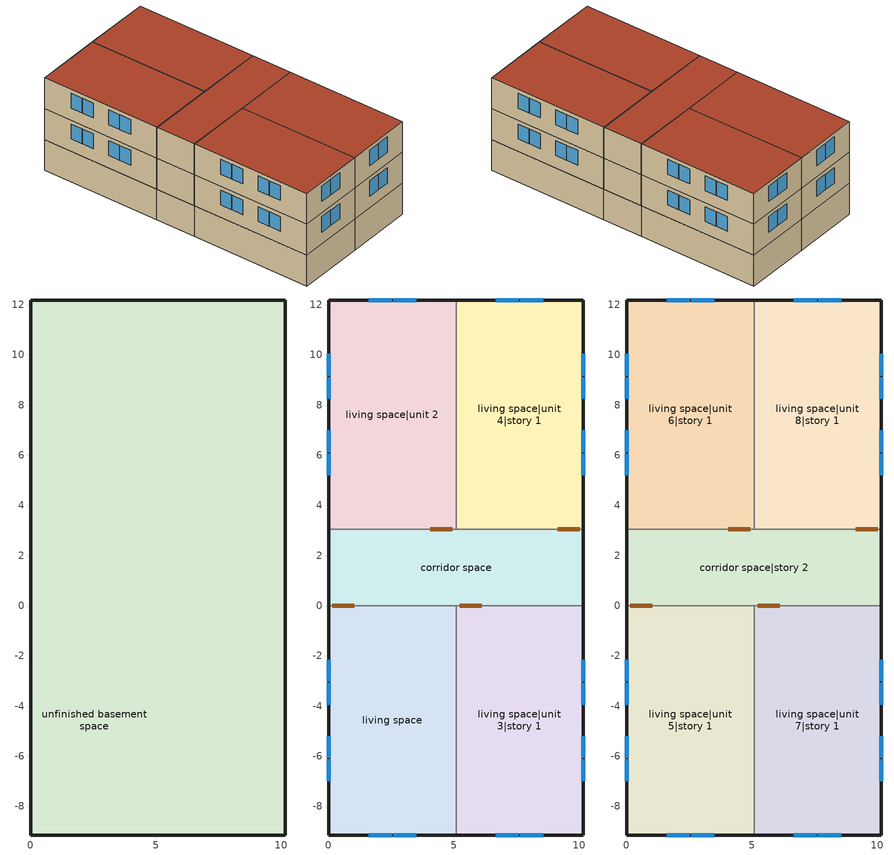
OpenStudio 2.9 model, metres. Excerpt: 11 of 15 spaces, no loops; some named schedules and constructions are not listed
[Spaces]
unfinished basement space
 floor foundation (FloorFndGrndUnfinB 3): 0,0 0,3.05 10.16,3.05 10.16,0 z-2.44
 floor foundation (FloorFndGrndUnfinB 4): 0,-9.14 0,0 5.08,0 5.08,-9.14 z-2.44
 floor foundation (FloorFndGrndUnfinB 2): 0,3.05 0,12.19 5.08,12.19 5.08,3.05 z-2.44
 floor foundation (FloorFndGrndUnfinB): 5.08,-9.14 5.08,0 10.16,0 10.16,-9.14 z-2.44
 floor foundation (FloorFndGrndUnfinB 1): 5.08,3.05 5.08,12.19 10.16,12.19 10.16,3.05 z-2.44
 wall foundation (WallFndGrndUnfinB 3): 0,3.05 0,0 / 10.16,0 10.16,3.05 z-2.44:0
 wall foundation (WallFndGrndUnfinB 4): 0,0 0,-9.14 5.08,-9.14 z-2.44:0
 wall foundation (WallFndGrndUnfinB 2): 5.08,12.19 0,12.19 0,3.05 z-2.44:0
 wall foundation (WallFndGrndUnfinB): 5.08,-9.14 10.16,-9.14 10.16,0 z-2.44:0
 wall foundation (WallFndGrndUnfinB 1): 10.16,3.05 10.16,12.19 5.08,12.19 z-2.44:0
 ceiling adiabatic (RoofUnfinUninsExt): 10.16,0 10.16,3.05 0,3.05 0,0 z0
living space
 floor to unfinished basement space (FloorUnfinBInsFin Reversed): 0,-9.14 0,0 5.08,0 5.08,-9.14 z0
 wall outside (WallExtInsFin): 0,0 0,-9.14 5.08,-9.14 z0:2.44
 wall adiabatic (WallIntFinUninsFin): 5.08,0 0,0 z0:2.44
 wall to living space|unit 3|story 1 (WallIntFinUninsFin Reversed): 5.08,-9.14 5.08,0 z0:2.44
 window (WindowConstruction): 1.6,-9.14 2.51,-9.14 / 2.57,-9.14 3.48,-9.14 z0.91:2.13; 0,-2.15 0,-3.02 / 0,-3.08 0,-3.95 / 0,-5.2 0,-6.07 / 0,-6.13 0,-6.99 z0.98:2.13
living space|unit 2
 floor to unfinished basement space (FloorUnfinBInsFin Reversed): 0,3.05 0,12.19 5.08,12.19 5.08,3.05 z0
 wall outside (WallExtInsFin): 5.08,12.19 0,12.19 0,3.05 z0:2.44
 wall to living space|unit 4|story 1 (WallIntFinUninsFin Reversed): 5.08,3.05 5.08,12.19 z0:2.44
 wall adiabatic (WallIntFinUninsFin): 0,3.05 5.08,3.05 z0:2.44
 window (WindowConstruction): 3.48,12.19 2.57,12.19 / 2.51,12.19 1.6,12.19 z0.91:2.13; 0,10.04 0,9.17 / 0,9.11 0,8.25 / 0,6.99 0,6.13 / 0,6.07 0,5.2 z0.98:2.13
living space|unit 3|story 1
 floor to unfinished basement space (FloorUnfinBInsFin Reversed): 5.08,-9.14 5.08,0 10.16,0 10.16,-9.14 z0
 wall outside (WallExtInsFin): 5.08,-9.14 10.16,-9.14 10.16,0 z0:2.44
 wall adiabatic (WallIntFinUninsFin): 10.16,0 5.08,0 z0:2.44
 window (WindowConstruction): 6.68,-9.14 7.59,-9.14 / 7.65,-9.14 8.56,-9.14 z0.91:2.13; 10.16,-6.99 10.16,-6.13 / 10.16,-6.07 10.16,-5.2 / 10.16,-3.95 10.16,-3.08 / 10.16,-3.02 10.16,-2.15 z0.98:2.13
living space|unit 4|story 1
 floor to unfinished basement space (FloorUnfinBInsFin Reversed): 5.08,3.05 5.08,12.19 10.16,12.19 10.16,3.05 z0
 wall outside (WallExtInsFin): 10.16,3.05 10.16,12.19 5.08,12.19 z0:2.44
 wall adiabatic (WallIntFinUninsFin): 5.08,3.05 10.16,3.05 z0:2.44
 window (WindowConstruction): 8.56,12.19 7.65,12.19 / 7.59,12.19 6.68,12.19 z0.91:2.13; 10.16,5.2 10.16,6.07 / 10.16,6.13 10.16,6.99 / 10.16,8.25 10.16,9.11 / 10.16,9.17 10.16,10.04 z0.98:2.13
corridor space
 floor adiabatic (FloorUnfinUninsUnfin): 0,0 0,3.05 10.16,3.05 10.16,0 z0
 wall outside (WallExtUninsUnfin): 0,3.05 0,0 / 10.16,0 10.16,3.05 z0:2.44
 wall adiabatic (WallIntUnfinUninsUnfin): 0,0 5.08,0 10.16,0 / 10.16,3.05 5.08,3.05 0,3.05 z0:2.44
 door inside (UninsDoor): 0.15,0 1.02,0 / 4.93,3.05 4.06,3.05 / 5.23,0 6.1,0 / 10.01,3.05 9.14,3.05 z0:2.13
 ceiling adiabatic (RoofUnfinUninsExt): 10.16,0 10.16,3.05 0,3.05 0,0 z2.44
living space|unit 5|story 1
 floor to living space (FloorFinUninsFin): 0,-9.14 0,0 5.08,0 5.08,-9.14 z2.44
 wall outside (WallExtInsFin): 0,0 0,-9.14 5.08,-9.14 z2.44:4.88
 wall to living space|unit 7|story 1 (WallIntFinUninsFin): 5.08,-9.14 5.08,0 z2.44:4.88
 wall adiabatic (WallIntFinUninsFin): 5.08,0 0,0 z2.44:4.88
 window (WindowConstruction): 1.6,-9.14 2.51,-9.14 / 2.57,-9.14 3.48,-9.14 z3.35:4.57; 0,-2.15 0,-3.02 / 0,-3.08 0,-3.95 / 0,-5.2 0,-6.07 / 0,-6.13 0,-6.99 z3.42:4.57
 roof outside (RoofFinInsExt): 5.08,-9.14 5.08,0 0,0 0,-9.14 z4.88
living space|unit 6|story 1
 floor to living space|unit 2 (FloorFinUninsFin): 0,3.05 0,12.19 5.08,12.19 5.08,3.05 z2.44
 wall outside (WallExtInsFin): 5.08,12.19 0,12.19 0,3.05 z2.44:4.88
 wall adiabatic (WallIntFinUninsFin): 0,3.05 5.08,3.05 z2.44:4.88
 wall to living space|unit 8|story 1 (WallIntFinUninsFin): 5.08,3.05 5.08,12.19 z2.44:4.88
 window (WindowConstruction): 3.48,12.19 2.57,12.19 / 2.51,12.19 1.6,12.19 z3.35:4.57; 0,10.04 0,9.17 / 0,9.11 0,8.25 / 0,6.99 0,6.13 / 0,6.07 0,5.2 z3.42:4.57
 roof outside (RoofFinInsExt): 5.08,3.05 5.08,12.19 0,12.19 0,3.05 z4.88
living space|unit 7|story 1
 floor to living space|unit 3|story 1 (FloorFinUninsFin): 5.08,-9.14 5.08,0 10.16,0 10.16,-9.14 z2.44
 wall outside (WallExtInsFin): 5.08,-9.14 10.16,-9.14 10.16,0 z2.44:4.88
 wall adiabatic (WallIntFinUninsFin): 10.16,0 5.08,0 z2.44:4.88
 window (WindowConstruction): 6.68,-9.14 7.59,-9.14 / 7.65,-9.14 8.56,-9.14 z3.35:4.57; 10.16,-6.99 10.16,-6.13 / 10.16,-6.07 10.16,-5.2 / 10.16,-3.95 10.16,-3.08 / 10.16,-3.02 10.16,-2.15 z3.42:4.57
 roof outside (RoofFinInsExt): 10.16,-9.14 10.16,0 5.08,0 5.08,-9.14 z4.88
living space|unit 8|story 1
 floor to living space|unit 4|story 1 (FloorFinUninsFin): 5.08,3.05 5.08,12.19 10.16,12.19 10.16,3.05 z2.44
 wall outside (WallExtInsFin): 10.16,3.05 10.16,12.19 5.08,12.19 z2.44:4.88
 wall adiabatic (WallIntFinUninsFin): 5.08,3.05 10.16,3.05 z2.44:4.88
 window (WindowConstruction): 8.56,12.19 7.65,12.19 / 7.59,12.19 6.68,12.19 z3.35:4.57; 10.16,5.2 10.16,6.07 / 10.16,6.13 10.16,6.99 / 10.16,8.25 10.16,9.11 / 10.16,9.17 10.16,10.04 z3.42:4.57
 roof outside (RoofFinInsExt): 10.16,3.05 10.16,12.19 5.08,12.19 5.08,3.05 z4.88
corridor space|story 2
 floor adiabatic (FloorUnfinUninsUnfin): 0,0 0,3.05 10.16,3.05 10.16,0 z2.44
 wall outside (WallExtUninsUnfin): 10.16,0 10.16,3.05 / 0,3.05 0,0 z2.44:4.88
 wall adiabatic (WallIntUnfinUninsUnfin): 10.16,3.05 5.08,3.05 0,3.05 / 0,0 5.08,0 10.16,0 z2.44:4.88
 door inside (UninsDoor): 0.15,0 1.02,0 / 4.93,3.05 4.06,3.05 / 5.23,0 6.1,0 / 10.01,3.05 9.14,3.05 z2.44:4.57
 roof outside (RoofUnfinUninsExt): 10.16,0 10.16,3.05 0,3.05 0,0 z4.88
[Construction]
FloorUnfinBInsFin: FloorIns, RoofSheathing, Wood Floor, Floor Covering
FloorFinUninsFin Reversed: Floor Covering, Wood Floor, RoofSheathing, FloorFinStudAndAirFloor, Drywall 0.5 in.
[EnergyManagementSystem:Program]
res_infil_4_program: Set p_m = 0.14; Set p_s = 0.22; Set s_m = 270; Set s_s = 370; Set z_m = 9.99744; Set z_s = 2.4384; Set f_t = (((s_m/z_m)^p_m)*((z_s/s_s)^p_s)); Set Tdiff = res_af_4_tin_s-res_af_4_tt_s; Set dT = @Abs Tdiff; Set c = 0.0174; Set Cs = 0.0635; Set Cw = 0.1284; Set n = 0.67; Set sft = (f_t*0.7000000000000001); Set temp1 = ((c*Cw)*((sft*res_af_vw_s)^(2*n)))^2; Set Qn = (((c*Cs*(dT^n))^2)+temp1)^0.5; Set Tdiff = res_af_4_tin_s-res_af_4_tt_s; Set dT = @Abs Tdiff; Set QWHV = res_infil_4_wh_sch_s*0.0165; Set Qrange = res_infil_4_range_sch_s*0.0472; Set Qdryer = 0.0; Set Qbath = res_infil_4_bath_sch_s*0.0354; Set QhpwhOut = 0; Set QhpwhIn = 0; Set QductsOut = 0; Set QductsIn = 0; Set QductsOut = QductsOut+res_ds_res_ac_unit_4_asys_lk_ret_fan_equiv; Set QductsIn = QductsIn+res_ds_res_ac_unit_4_asys_lk_sup_fan_equiv; Set Qout = QWHV+Qrange+Qbath+Qdryer+QhpwhOut+QductsOut; Set Qin = QhpwhIn+QductsIn; Set Qu = (@Abs (Qout-Qin)); Set Qb = (@Min Qout Qin); Set faneff_wh = 0.9438948864000002; Set res_infil_4_house_fan_act = (QWHV*300)/faneff_wh*1; Set faneff_sp = 0.4719474432000001; Set res_infil_4_range_fan_act = (Qrange*300)/faneff_sp; Set res_infil_4_bath_fan_act = (Qbath*300)/faneff_sp; Set Q_acctd_for_elsewhere = QhpwhOut+QhpwhIn+QductsOut+QductsIn; Set res_infil_4_flow_act = (((Qu^2)+(Qn^2))^0.5)-Q_acctd_for_elsewhere; Set res_infil_4_flow_act = (@Max res_infil_4_flow_act 0)
res_nv_5_program: Set Tdiff = res_af_5_tin_s-res_af_5_tt_s; Set dT = (@Abs Tdiff); Set pt = (@RhFnTdbWPb res_af_5_tt_s res_nv_wt_s res_nv_pb_s); Set NVA = 2472.261378048007; Set Cs = 8.963020389461627e-05; Set Cw = 6.158219665777789e-05; Set MNV = 0.6292632576; Set MHR = 0.0115; Set MRH = 0.7; Set temp1 = (res_nv_5_nva_s*NVA); Set SGNV = temp1*((((Cs*dT)+(Cw*(res_af_vw_s^2)))^0.5)/1000); If (res_nv_wt_s<MHR) && (pt<MRH) && (res_af_5_tin_s>res_nv_5_sp_s); Set temp2 = (res_af_5_tin_s-res_nv_5_sp_s); Set NVadj1 = temp2/(res_af_5_tin_s-res_af_5_tt_s); Set NVadj2 = (@Min NVadj1 1); Set NVadj3 = (@Max NVadj2 0); Set NVadj = SGNV*NVadj3; Set res_nv_5_flow_act = (@Min NVadj MNV); Else; Set res_nv_5_flow_act = 0; EndIf
res_infil_5_program: Set p_m = 0.14; Set p_s = 0.22; Set s_m = 270; Set s_s = 370; Set z_m = 9.99744; Set z_s = 2.4384; Set f_t = (((s_m/z_m)^p_m)*((z_s/s_s)^p_s)); Set Tdiff = res_af_5_tin_s-res_af_5_tt_s; Set dT = @Abs Tdiff; Set c = 0.0174; Set Cs = 0.0635; Set Cw = 0.1284; Set n = 0.67; Set sft = (f_t*0.7000000000000001); Set temp1 = ((c*Cw)*((sft*res_af_vw_s)^(2*n)))^2; Set Qn = (((c*Cs*(dT^n))^2)+temp1)^0.5; Set Tdiff = res_af_5_tin_s-res_af_5_tt_s; Set dT = @Abs Tdiff; Set QWHV = res_infil_5_wh_sch_s*0.0165; Set Qrange = res_infil_5_range_sch_s*0.0472; Set Qdryer = 0.0; Set Qbath = res_infil_5_bath_sch_s*0.0354; Set QhpwhOut = 0; Set QhpwhIn = 0; Set QductsOut = 0; Set QductsIn = 0; Set Qout = QWHV+Qrange+Qbath+Qdryer+QhpwhOut+QductsOut; Set Qin = QhpwhIn+QductsIn; Set Qu = (@Abs (Qout-Qin)); Set Qb = (@Min Qout Qin); Set faneff_wh = 0.9438948864000002; Set res_infil_5_house_fan_act = (QWHV*300)/faneff_wh*1; Set faneff_sp = 0.4719474432000001; Set res_infil_5_range_fan_act = (Qrange*300)/faneff_sp; Set res_infil_5_bath_fan_act = (Qbath*300)/faneff_sp; Set Q_acctd_for_elsewhere = QhpwhOut+QhpwhIn+QductsOut+QductsIn; Set res_infil_5_flow_act = (((Qu^2)+(Qn^2))^0.5)-Q_acctd_for_elsewhere; Set res_infil_5_flow_act = (@Max res_infil_5_flow_act 0)
res_nv_6_program: Set Tdiff = res_af_6_tin_s-res_af_6_tt_s; Set dT = (@Abs Tdiff); Set pt = (@RhFnTdbWPb res_af_6_tt_s res_nv_wt_s res_nv_pb_s); Set NVA = 2472.261378048024; Set Cs = 8.963020389461627e-05; Set Cw = 6.158219665777789e-05; Set MNV = 0.6292632576; Set MHR = 0.0115; Set MRH = 0.7; Set temp1 = (res_nv_6_nva_s*NVA); Set SGNV = temp1*((((Cs*dT)+(Cw*(res_af_vw_s^2)))^0.5)/1000); If (res_nv_wt_s<MHR) && (pt<MRH) && (res_af_6_tin_s>res_nv_6_sp_s); Set temp2 = (res_af_6_tin_s-res_nv_6_sp_s); Set NVadj1 = temp2/(res_af_6_tin_s-res_af_6_tt_s); Set NVadj2 = (@Min NVadj1 1); Set NVadj3 = (@Max NVadj2 0); Set NVadj = SGNV*NVadj3; Set res_nv_6_flow_act = (@Min NVadj MNV); Else; Set res_nv_6_flow_act = 0; EndIf
res_infil_6_program: Set p_m = 0.14; Set p_s = 0.22; Set s_m = 270; Set s_s = 370; Set z_m = 9.99744; Set z_s = 2.4384; Set f_t = (((s_m/z_m)^p_m)*((z_s/s_s)^p_s)); Set Tdiff = res_af_6_tin_s-res_af_6_tt_s; Set dT = @Abs Tdiff; Set c = 0.0174; Set Cs = 0.0635; Set Cw = 0.1284; Set n = 0.67; Set sft = (f_t*0.7000000000000001); Set temp1 = ((c*Cw)*((sft*res_af_vw_s)^(2*n)))^2; Set Qn = (((c*Cs*(dT^n))^2)+temp1)^0.5; Set Tdiff = res_af_6_tin_s-res_af_6_tt_s; Set dT = @Abs Tdiff; Set QWHV = res_infil_6_wh_sch_s*0.0165; Set Qrange = res_infil_6_range_sch_s*0.0472; Set Qdryer = 0.0; Set Qbath = res_infil_6_bath_sch_s*0.0354; Set QhpwhOut = 0; Set QhpwhIn = 0; Set QductsOut = 0; Set QductsIn = 0; Set Qout = QWHV+Qrange+Qbath+Qdryer+QhpwhOut+QductsOut; Set Qin = QhpwhIn+QductsIn; Set Qu = (@Abs (Qout-Qin)); Set Qb = (@Min Qout Qin); Set faneff_wh = 0.9438948864000002; Set res_infil_6_house_fan_act = (QWHV*300)/faneff_wh*1; Set faneff_sp = 0.4719474432000001; Set res_infil_6_range_fan_act = (Qrange*300)/faneff_sp; Set res_infil_6_bath_fan_act = (Qbath*300)/faneff_sp; Set Q_acctd_for_elsewhere = QhpwhOut+QhpwhIn+QductsOut+QductsIn; Set res_infil_6_flow_act = (((Qu^2)+(Qn^2))^0.5)-Q_acctd_for_elsewhere; Set res_infil_6_flow_act = (@Max res_infil_6_flow_act 0)
res_nv_7_program: Set Tdiff = res_af_7_tin_s-res_af_7_tt_s; Set dT = (@Abs Tdiff); Set pt = (@RhFnTdbWPb res_af_7_tt_s res_nv_wt_s res_nv_pb_s); Set NVA = 2472.2613780480024; Set Cs = 8.963020389461627e-05; Set Cw = 6.158219665777789e-05; Set MNV = 0.6292632576; Set MHR = 0.0115; Set MRH = 0.7; Set temp1 = (res_nv_7_nva_s*NVA); Set SGNV = temp1*((((Cs*dT)+(Cw*(res_af_vw_s^2)))^0.5)/1000); If (res_nv_wt_s<MHR) && (pt<MRH) && (res_af_7_tin_s>res_nv_7_sp_s); Set temp2 = (res_af_7_tin_s-res_nv_7_sp_s); Set NVadj1 = temp2/(res_af_7_tin_s-res_af_7_tt_s); Set NVadj2 = (@Min NVadj1 1); Set NVadj3 = (@Max NVadj2 0); Set NVadj = SGNV*NVadj3; Set res_nv_7_flow_act = (@Min NVadj MNV); Else; Set res_nv_7_flow_act = 0; EndIf
res_infil_7_program: Set p_m = 0.14; Set p_s = 0.22; Set s_m = 270; Set s_s = 370; Set z_m = 9.99744; Set z_s = 2.4384; Set f_t = (((s_m/z_m)^p_m)*((z_s/s_s)^p_s)); Set Tdiff = res_af_7_tin_s-res_af_7_tt_s; Set dT = @Abs Tdiff; Set c = 0.0174; Set Cs = 0.0635; Set Cw = 0.1284; Set n = 0.67; Set sft = (f_t*0.7000000000000001); Set temp1 = ((c*Cw)*((sft*res_af_vw_s)^(2*n)))^2; Set Qn = (((c*Cs*(dT^n))^2)+temp1)^0.5; Set Tdiff = res_af_7_tin_s-res_af_7_tt_s; Set dT = @Abs Tdiff; Set QWHV = res_infil_7_wh_sch_s*0.0165; Set Qrange = res_infil_7_range_sch_s*0.0472; Set Qdryer = 0.0; Set Qbath = res_infil_7_bath_sch_s*0.0354; Set QhpwhOut = 0; Set QhpwhIn = 0; Set QductsOut = 0; Set QductsIn = 0; Set Qout = QWHV+Qrange+Qbath+Qdryer+QhpwhOut+QductsOut; Set Qin = QhpwhIn+QductsIn; Set Qu = (@Abs (Qout-Qin)); Set Qb = (@Min Qout Qin); Set faneff_wh = 0.9438948864000002; Set res_infil_7_house_fan_act = (QWHV*300)/faneff_wh*1; Set faneff_sp = 0.4719474432000001; Set res_infil_7_range_fan_act = (Qrange*300)/faneff_sp; Set res_infil_7_bath_fan_act = (Qbath*300)/faneff_sp; Set Q_acctd_for_elsewhere = QhpwhOut+QhpwhIn+QductsOut+QductsIn; Set res_infil_7_flow_act = (((Qu^2)+(Qn^2))^0.5)-Q_acctd_for_elsewhere; Set res_infil_7_flow_act = (@Max res_infil_7_flow_act 0)
res_nv_8_program: Set Tdiff = res_af_8_tin_s-res_af_8_tt_s; Set dT = (@Abs Tdiff); Set pt = (@RhFnTdbWPb res_af_8_tt_s res_nv_wt_s res_nv_pb_s); Set NVA = 2472.26137804802; Set Cs = 8.963020389461627e-05; Set Cw = 6.158219665777789e-05; Set MNV = 0.6292632576; Set MHR = 0.0115; Set MRH = 0.7; Set temp1 = (res_nv_8_nva_s*NVA); Set SGNV = temp1*((((Cs*dT)+(Cw*(res_af_vw_s^2)))^0.5)/1000); If (res_nv_wt_s<MHR) && (pt<MRH) && (res_af_8_tin_s>res_nv_8_sp_s); Set temp2 = (res_af_8_tin_s-res_nv_8_sp_s); Set NVadj1 = temp2/(res_af_8_tin_s-res_af_8_tt_s); Set NVadj2 = (@Min NVadj1 1); Set NVadj3 = (@Max NVadj2 0); Set NVadj = SGNV*NVadj3; Set res_nv_8_flow_act = (@Min NVadj MNV); Else; Set res_nv_8_flow_act = 0; EndIf
res_infil_8_program: Set p_m = 0.14; Set p_s = 0.22; Set s_m = 270; Set s_s = 370; Set z_m = 9.99744; Set z_s = 2.4384; Set f_t = (((s_m/z_m)^p_m)*((z_s/s_s)^p_s)); Set Tdiff = res_af_8_tin_s-res_af_8_tt_s; Set dT = @Abs Tdiff; Set c = 0.0174; Set Cs = 0.0635; Set Cw = 0.1284; Set n = 0.67; Set sft = (f_t*0.7000000000000001); Set temp1 = ((c*Cw)*((sft*res_af_vw_s)^(2*n)))^2; Set Qn = (((c*Cs*(dT^n))^2)+temp1)^0.5; Set Tdiff = res_af_8_tin_s-res_af_8_tt_s; Set dT = @Abs Tdiff; Set QWHV = res_infil_8_wh_sch_s*0.0165; Set Qrange = res_infil_8_range_sch_s*0.0472; Set Qdryer = 0.0; Set Qbath = res_infil_8_bath_sch_s*0.0354; Set QhpwhOut = 0; Set QhpwhIn = 0; Set QductsOut = 0; Set QductsIn = 0; Set Qout = QWHV+Qrange+Qbath+Qdryer+QhpwhOut+QductsOut; Set Qin = QhpwhIn+QductsIn; Set Qu = (@Abs (Qout-Qin)); Set Qb = (@Min Qout Qin); Set faneff_wh = 0.9438948864000002; Set res_infil_8_house_fan_act = (QWHV*300)/faneff_wh*1; Set faneff_sp = 0.4719474432000001; Set res_infil_8_range_fan_act = (Qrange*300)/faneff_sp; Set res_infil_8_bath_fan_act = (Qbath*300)/faneff_sp; Set Q_acctd_for_elsewhere = QhpwhOut+QhpwhIn+QductsOut+QductsIn; Set res_infil_8_flow_act = (((Qu^2)+(Qn^2))^0.5)-Q_acctd_for_elsewhere; Set res_infil_8_flow_act = (@Max res_infil_8_flow_act 0)
[EnergyManagementSystem:OutputVariable] Type of Data in Variable=Summed; Update Frequency=SystemTimestep; Units=J
Name | EMS Variable | EMS Program or Subroutine
res boiler oil htg pump:Pumps:Electricity | unit_1_pumps_h | res_boiler_oil_pumps_program
res boiler oil|unit 2 htg pump:Pumps:Electricity | unit_2_pumps_h | res_boiler_oil|unit_2_pumps_program
res boiler oil|unit 3 htg pump:Pumps:Electricity | unit_3_pumps_h | res_boiler_oil|unit_3_pumps_program
res boiler oil|unit 4 htg pump:Pumps:Electricity | unit_4_pumps_h | res_boiler_oil|unit_4_pumps_program
res boiler oil|unit 5 htg pump:Pumps:Electricity | unit_5_pumps_h | res_boiler_oil|unit_5_pumps_program
res boiler oil|unit 6 htg pump:Pumps:Electricity | unit_6_pumps_h | res_boiler_oil|unit_6_pumps_program
res boiler oil|unit 7 htg pump:Pumps:Electricity | unit_7_pumps_h | res_boiler_oil|unit_7_pumps_program
res boiler oil|unit 8 htg pump:Pumps:Electricity | unit_8_pumps_h | res_boiler_oil|unit_8_pumps_program
[EnergyManagementSystem:ProgramCallingManager]
res boiler oil pump program calling manager: EndOfSystemTimestepBeforeHVACReporting; res_boiler_oil_pumps_program
res boiler oil|unit 2 pump program calling manager: EndOfSystemTimestepBeforeHVACReporting; res_boiler_oil|unit_2_pumps_program
res boiler oil|unit 3 pump program calling manager: EndOfSystemTimestepBeforeHVACReporting; res_boiler_oil|unit_3_pumps_program
res boiler oil|unit 4 pump program calling manager: EndOfSystemTimestepBeforeHVACReporting; res_boiler_oil|unit_4_pumps_program
res boiler oil|unit 5 pump program calling manager: EndOfSystemTimestepBeforeHVACReporting; res_boiler_oil|unit_5_pumps_program
res boiler oil|unit 6 pump program calling manager: EndOfSystemTimestepBeforeHVACReporting; res_boiler_oil|unit_6_pumps_program
res boiler oil|unit 7 pump program calling manager: EndOfSystemTimestepBeforeHVACReporting; res_boiler_oil|unit_7_pumps_program
res boiler oil|unit 8 pump program calling manager: EndOfSystemTimestepBeforeHVACReporting; res_boiler_oil|unit_8_pumps_program
res af_1 program calling manager: BeginTimestepBeforePredictor; res_infil_1_program; res_nv_1_program
res ds res ac asys program calling manager: EndOfSystemTimestepAfterHVACReporting; res_ds_res_ac_asys_program
res af_2 program calling manager: BeginTimestepBeforePredictor; res_infil_2_program; res_nv_2_program
res ds res ac_unit 2 asys program calling manager: EndOfSystemTimestepAfterHVACReporting; res_ds_res_ac_unit_2_asys_program
res af_3 program calling manager: BeginTimestepBeforePredictor; res_infil_3_program; res_nv_3_program
res ds res ac_unit 3 asys program calling manager: EndOfSystemTimestepAfterHVACReporting; res_ds_res_ac_unit_3_asys_program
res af_4 program calling manager: BeginTimestepBeforePredictor; res_infil_4_program; res_nv_4_program
res ds res ac_unit 4 asys program calling manager: EndOfSystemTimestepAfterHVACReporting; res_ds_res_ac_unit_4_asys_program
res af_5 program calling manager: BeginTimestepBeforePredictor; res_infil_5_program; res_nv_5_program
res af_6 program calling manager: BeginTimestepBeforePredictor; res_infil_6_program; res_nv_6_program
res af_7 program calling manager: BeginTimestepBeforePredictor; res_infil_7_program; res_nv_7_program
res af_8 program calling manager: BeginTimestepBeforePredictor; res_infil_8_program; res_nv_8_program
[EnergyManagementSystem:Actuator]
Name | Actuated Component | Actuated Component Type | Actuated Component Control Type
res_nv_1_flow_act | res nv_1 flow | Zone Infiltration | Air Exchange Flow Rate
res_ds_res_ac_asys_SupSLkToLvEq_act | res ds res ac asys SupSLkToLvEq | OtherEquipment | Power Level
res_ds_res_ac_asys_SupLatLkToLvEq_act | res ds res ac asys SupLatLkToLvEq | OtherEquipment | Power Level
res_ds_res_ac_asys_SupDCnToLvEq_act | res ds res ac asys SupDCnToLvEq | OtherEquipment | Power Level
res_ds_res_ac_asys_SupDCnToAhEq_act | res ds res ac asys SupDCnToAhEq | OtherEquipment | Power Level
res_ds_res_ac_asys_RetDCnToPlEq_act | res ds res ac asys RetDCnToPlEq | OtherEquipment | Power Level
res_ds_res_ac_asys_RetDCnToAhEquip_act | res ds res ac asys RetDCnToAhEquip | OtherEquipment | Power Level
res_ds_res_ac_asys_SupSLkToAhEq_act | res ds res ac asys SupSLkToAhEq | OtherEquipment | Power Level
res_ds_res_ac_asys_SupLatLkToAhEq_act | res ds res ac asys SupLatLkToAhEq | OtherEquipment | Power Level
res_ds_res_ac_asys_RetSLkEq_act | res ds res ac asys RetSLkEq | OtherEquipment | Power Level
res_ds_res_ac_asys_RetLatLkEq_act | res ds res ac asys RetLatLkEq | OtherEquipment | Power Level
res_ds_res_ac_asys_AhToLivMix_act | res ds res ac asys AhToLivMix | ZoneMixing | Air Exchange Flow Rate
res_ds_res_ac_asys_LivToAhMix_act | res ds res ac asys LivToAhMix | ZoneMixing | Air Exchange Flow Rate
res_infil_1_house_fan_act | res infil_1 house fan | ElectricEquipment | Electric Power Level
res_infil_1_range_fan_act | res infil_1 range fan | ElectricEquipment | Electric Power Level
res_infil_1_bath_fan_act | res infil_1 bath fan | ElectricEquipment | Electric Power Level
res_infil_1_flow_act | res infil_1 flow | Zone Infiltration | Air Exchange Flow Rate
res_nv_2_flow_act | res nv_2 flow | Zone Infiltration | Air Exchange Flow Rate
res_ds_res_ac_unit_2_asys_SupSLkToLvEq_act | res ds res ac_unit 2 asys SupSLkToLvEq | OtherEquipment | Power Level
res_ds_res_ac_unit_2_asys_SupLatLkToLvEq_act | res ds res ac_unit 2 asys SupLatLkToLvEq | OtherEquipment | Power Level
res_ds_res_ac_unit_2_asys_SupDCnToLvEq_act | res ds res ac_unit 2 asys SupDCnToLvEq | OtherEquipment | Power Level
res_ds_res_ac_unit_2_asys_SupDCnToAhEq_act | res ds res ac_unit 2 asys SupDCnToAhEq | OtherEquipment | Power Level
res_ds_res_ac_unit_2_asys_RetDCnToPlEq_act | res ds res ac_unit 2 asys RetDCnToPlEq | OtherEquipment | Power Level
res_ds_res_ac_unit_2_asys_RetDCnToAhEquip_act | res ds res ac_unit 2 asys RetDCnToAhEquip | OtherEquipment | Power Level
res_ds_res_ac_unit_2_asys_SupSLkToAhEq_act | res ds res ac_unit 2 asys SupSLkToAhEq | OtherEquipment | Power Level
res_ds_res_ac_unit_2_asys_SupLatLkToAhEq_act | res ds res ac_unit 2 asys SupLatLkToAhEq | OtherEquipment | Power Level
res_ds_res_ac_unit_2_asys_RetSLkEq_act | res ds res ac_unit 2 asys RetSLkEq | OtherEquipment | Power Level
res_ds_res_ac_unit_2_asys_RetLatLkEq_act | res ds res ac_unit 2 asys RetLatLkEq | OtherEquipment | Power Level
res_ds_res_ac_unit_2_asys_AhToLivMix_act | res ds res ac_unit 2 asys AhToLivMix | ZoneMixing | Air Exchange Flow Rate
res_ds_res_ac_unit_2_asys_LivToAhMix_act | res ds res ac_unit 2 asys LivToAhMix | ZoneMixing | Air Exchange Flow Rate
res_infil_2_house_fan_act | res infil_2 house fan | ElectricEquipment | Electric Power Level
res_infil_2_range_fan_act | res infil_2 range fan | ElectricEquipment | Electric Power Level
res_infil_2_bath_fan_act | res infil_2 bath fan | ElectricEquipment | Electric Power Level
res_infil_2_flow_act | res infil_2 flow | Zone Infiltration | Air Exchange Flow Rate
res_nv_3_flow_act | res nv_3 flow | Zone Infiltration | Air Exchange Flow Rate
res_ds_res_ac_unit_3_asys_SupSLkToLvEq_act | res ds res ac_unit 3 asys SupSLkToLvEq | OtherEquipment | Power Level
res_ds_res_ac_unit_3_asys_SupLatLkToLvEq_act | res ds res ac_unit 3 asys SupLatLkToLvEq | OtherEquipment | Power Level
res_ds_res_ac_unit_3_asys_SupDCnToLvEq_act | res ds res ac_unit 3 asys SupDCnToLvEq | OtherEquipment | Power Level
res_ds_res_ac_unit_3_asys_SupDCnToAhEq_act | res ds res ac_unit 3 asys SupDCnToAhEq | OtherEquipment | Power Level
res_ds_res_ac_unit_3_asys_RetDCnToPlEq_act | res ds res ac_unit 3 asys RetDCnToPlEq | OtherEquipment | Power Level
res_ds_res_ac_unit_3_asys_RetDCnToAhEquip_act | res ds res ac_unit 3 asys RetDCnToAhEquip | OtherEquipment | Power Level
res_ds_res_ac_unit_3_asys_SupSLkToAhEq_act | res ds res ac_unit 3 asys SupSLkToAhEq | OtherEquipment | Power Level
res_ds_res_ac_unit_3_asys_SupLatLkToAhEq_act | res ds res ac_unit 3 asys SupLatLkToAhEq | OtherEquipment | Power Level
res_ds_res_ac_unit_3_asys_RetSLkEq_act | res ds res ac_unit 3 asys RetSLkEq | OtherEquipment | Power Level
res_ds_res_ac_unit_3_asys_RetLatLkEq_act | res ds res ac_unit 3 asys RetLatLkEq | OtherEquipment | Power Level
res_ds_res_ac_unit_3_asys_AhToLivMix_act | res ds res ac_unit 3 asys AhToLivMix | ZoneMixing | Air Exchange Flow Rate
res_ds_res_ac_unit_3_asys_LivToAhMix_act | res ds res ac_unit 3 asys LivToAhMix | ZoneMixing | Air Exchange Flow Rate
res_infil_3_house_fan_act | res infil_3 house fan | ElectricEquipment | Electric Power Level
res_infil_3_range_fan_act | res infil_3 range fan | ElectricEquipment | Electric Power Level
res_infil_3_bath_fan_act | res infil_3 bath fan | ElectricEquipment | Electric Power Level
res_infil_3_flow_act | res infil_3 flow | Zone Infiltration | Air Exchange Flow Rate
res_nv_4_flow_act | res nv_4 flow | Zone Infiltration | Air Exchange Flow Rate
res_ds_res_ac_unit_4_asys_SupSLkToLvEq_act | res ds res ac_unit 4 asys SupSLkToLvEq | OtherEquipment | Power Level
res_ds_res_ac_unit_4_asys_SupLatLkToLvEq_act | res ds res ac_unit 4 asys SupLatLkToLvEq | OtherEquipment | Power Level
res_ds_res_ac_unit_4_asys_SupDCnToLvEq_act | res ds res ac_unit 4 asys SupDCnToLvEq | OtherEquipment | Power Level
res_ds_res_ac_unit_4_asys_SupDCnToAhEq_act | res ds res ac_unit 4 asys SupDCnToAhEq | OtherEquipment | Power Level
res_ds_res_ac_unit_4_asys_RetDCnToPlEq_act | res ds res ac_unit 4 asys RetDCnToPlEq | OtherEquipment | Power Level
res_ds_res_ac_unit_4_asys_RetDCnToAhEquip_act | res ds res ac_unit 4 asys RetDCnToAhEquip | OtherEquipment | Power Level
res_ds_res_ac_unit_4_asys_SupSLkToAhEq_act | res ds res ac_unit 4 asys SupSLkToAhEq | OtherEquipment | Power Level
res_ds_res_ac_unit_4_asys_SupLatLkToAhEq_act | res ds res ac_unit 4 asys SupLatLkToAhEq | OtherEquipment | Power Level
res_ds_res_ac_unit_4_asys_RetSLkEq_act | res ds res ac_unit 4 asys RetSLkEq | OtherEquipment | Power Level
res_ds_res_ac_unit_4_asys_RetLatLkEq_act | res ds res ac_unit 4 asys RetLatLkEq | OtherEquipment | Power Level
res_ds_res_ac_unit_4_asys_AhToLivMix_act | res ds res ac_unit 4 asys AhToLivMix | ZoneMixing | Air Exchange Flow Rate
res_ds_res_ac_unit_4_asys_LivToAhMix_act | res ds res ac_unit 4 asys LivToAhMix | ZoneMixing | Air Exchange Flow Rate
res_infil_4_house_fan_act | res infil_4 house fan | ElectricEquipment | Electric Power Level
res_infil_4_range_fan_act | res infil_4 range fan | ElectricEquipment | Electric Power Level
res_infil_4_bath_fan_act | res infil_4 bath fan | ElectricEquipment | Electric Power Level
res_infil_4_flow_act | res infil_4 flow | Zone Infiltration | Air Exchange Flow Rate
res_nv_5_flow_act | res nv_5 flow | Zone Infiltration | Air Exchange Flow Rate
res_infil_5_house_fan_act | res infil_5 house fan | ElectricEquipment | Electric Power Level
res_infil_5_range_fan_act | res infil_5 range fan | ElectricEquipment | Electric Power Level
res_infil_5_bath_fan_act | res infil_5 bath fan | ElectricEquipment | Electric Power Level
res_infil_5_flow_act | res infil_5 flow | Zone Infiltration | Air Exchange Flow Rate
res_nv_6_flow_act | res nv_6 flow | Zone Infiltration | Air Exchange Flow Rate
res_infil_6_house_fan_act | res infil_6 house fan | ElectricEquipment | Electric Power Level
res_infil_6_range_fan_act | res infil_6 range fan | ElectricEquipment | Electric Power Level
res_infil_6_bath_fan_act | res infil_6 bath fan | ElectricEquipment | Electric Power Level
res_infil_6_flow_act | res infil_6 flow | Zone Infiltration | Air Exchange Flow Rate
res_nv_7_flow_act | res nv_7 flow | Zone Infiltration | Air Exchange Flow Rate
res_infil_7_house_fan_act | res infil_7 house fan | ElectricEquipment | Electric Power Level
res_infil_7_range_fan_act | res infil_7 range fan | ElectricEquipment | Electric Power Level
res_infil_7_bath_fan_act | res infil_7 bath fan | ElectricEquipment | Electric Power Level
res_infil_7_flow_act | res infil_7 flow | Zone Infiltration | Air Exchange Flow Rate
res_nv_8_flow_act | res nv_8 flow | Zone Infiltration | Air Exchange Flow Rate
res_infil_8_house_fan_act | res infil_8 house fan | ElectricEquipment | Electric Power Level
res_infil_8_range_fan_act | res infil_8 range fan | ElectricEquipment | Electric Power Level
res_infil_8_bath_fan_act | res infil_8 bath fan | ElectricEquipment | Electric Power Level
res_infil_8_flow_act | res infil_8 flow | Zone Infiltration | Air Exchange Flow Rate
[AirLoopHVAC:ReturnPlenum]
Name | ThermalZone
res ac asys return plenum | res ds res ac asys ret air zone
res ac|unit 2 asys return plenum | res ds res ac_unit 2 asys ret air zone
res ac|unit 3 asys return plenum | res ds res ac_unit 3 asys ret air zone
res ac|unit 4 asys return plenum | res ds res ac_unit 4 asys ret air zone
[EnergyManagementSystem:Subroutine]
res_ds_res_ac_asys_lk_subrout: Set f_sup = 0.1499250749250749; Set f_ret = 0.0750749250749251; Set f_OA = 0.0; Set oafrate = f_OA * res_ds_res_ac_asys_AhVfr; Set suplkfrate = f_sup * res_ds_res_ac_asys_AhVfr; Set retlkfrate = f_ret * res_ds_res_ac_asys_AhVfr; Set res_ds_res_ac_asys_AhToLiv = (@Abs (suplkfrate-retlkfrate-oafrate)); Set res_ds_res_ac_asys_LivToAh = 0; Set res_ds_res_ac_asys_lk_sup_fan_equiv = 0; Set res_ds_res_ac_asys_lk_ret_fan_equiv = oafrate; If res_ds_res_ac_asys_AhMfr>0; Set h_SA=(@HFnTdbW res_ds_res_ac_asys_AhTt res_ds_res_ac_asys_AhWt); Set h_AHZ=(@HFnTdbW res_ds_res_ac_asys_AhT res_ds_res_ac_asys_AhW); Set h_RA=(@HFnTdbW res_ds_res_ac_asys_RaT res_ds_res_ac_asys_RaW); Set h_fg=(@HfgAirFnWTdb res_ds_res_ac_asys_AhWt res_ds_res_ac_asys_AhTt); Set SALkQtot=f_sup*res_ds_res_ac_asys_AhMfr*(h_RA-h_SA); Set temp1=h_fg*(res_ds_res_ac_asys_RaW-res_ds_res_ac_asys_AhWt); Set res_ds_res_ac_asys_SupLatLkToLv = f_sup*res_ds_res_ac_asys_AhMfr*temp1; Set res_ds_res_ac_asys_SupSLkToLv = SALkQtot-res_ds_res_ac_asys_SupLatLkToLv; Set eTm=(res_ds_res_ac_asys_FanRtf/(res_ds_res_ac_asys_AhMfr*1006.0))*31.417; Set eTm=0-eTm; Set temp4=res_ds_res_ac_asys_AhT; Set tsup=temp4+((res_ds_res_ac_asys_AhTt-res_ds_res_ac_asys_AhT)*(@Exp eTm)); Set temp5=tsup-res_ds_res_ac_asys_AhTt; Set res_ds_res_ac_asys_SupDCnToLv = res_ds_res_ac_asys_AhMfr*1006.0*temp5; Set res_ds_res_ac_asys_SupDCnToAh = 0-res_ds_res_ac_asys_SupDCnToLv; Set eTm=(res_ds_res_ac_asys_FanRtf/(res_ds_res_ac_asys_AhMfr*1006.0))*11.636; Set eTm=0-eTm; Set temp6=res_ds_res_ac_asys_AhT; Set tret=temp6+((res_ds_res_ac_asys_RaT-res_ds_res_ac_asys_AhT)*(@Exp eTm)); Set temp7=tret-res_ds_res_ac_asys_RaT; Set res_ds_res_ac_asys_RetDCnToPl=res_ds_res_ac_asys_AhMfr*1006.0*temp7; Set res_ds_res_ac_asys_RetDCnToAh=0-res_ds_res_ac_asys_RetDCnToPl; Set res_ds_res_ac_asys_RetLatLk=0; Set temp2=(res_ds_res_ac_asys_AhT-res_ds_res_ac_asys_RaT); Set res_ds_res_ac_asys_RetSLk=f_ret*res_ds_res_ac_asys_AhMfr*1006.0*temp2; Set QtLkToAHZn=f_sup*res_ds_res_ac_asys_AhMfr*(h_SA-h_AHZ); Set temp3=(res_ds_res_ac_asys_AhWt-res_ds_res_ac_asys_AhW); Set res_ds_res_ac_asys_SupLatLkToAh=f_sup*res_ds_res_ac_asys_AhMfr*h_fg; Set res_ds_res_ac_asys_SupLatLkToAh=res_ds_res_ac_asys_SupLatLkToAh*temp3; Set res_ds_res_ac_asys_SupSLkToAh=QtLkToAHZn-res_ds_res_ac_asys_SupLatLkToAh; Else; Set res_ds_res_ac_asys_SupLatLkToLv=0; Set res_ds_res_ac_asys_SupSLkToLv=0; Set res_ds_res_ac_asys_SupDCnToLv=0; Set res_ds_res_ac_asys_SupDCnToAh=0; Set res_ds_res_ac_asys_RetDCnToPl=0; Set res_ds_res_ac_asys_RetDCnToAh=0; Set res_ds_res_ac_asys_RetLatLk=0; Set res_ds_res_ac_asys_RetSLk=0; Set res_ds_res_ac_asys_SupLatLkToAh=0; Set res_ds_res_ac_asys_SupSLkToAh=0; EndIf
res_ds_res_ac_unit_2_asys_lk_subrout: Set f_sup = 0.1499250749250749; Set f_ret = 0.0750749250749251; Set f_OA = 0.0; Set oafrate = f_OA * res_ds_res_ac_unit_2_asys_AhVfr; Set suplkfrate = f_sup * res_ds_res_ac_unit_2_asys_AhVfr; Set retlkfrate = f_ret * res_ds_res_ac_unit_2_asys_AhVfr; Set res_ds_res_ac_unit_2_asys_AhToLiv = (@Abs (suplkfrate-retlkfrate-oafrate)); Set res_ds_res_ac_unit_2_asys_LivToAh = 0; Set res_ds_res_ac_unit_2_asys_lk_sup_fan_equiv = 0; Set res_ds_res_ac_unit_2_asys_lk_ret_fan_equiv = oafrate; If res_ds_res_ac_unit_2_asys_AhMfr>0; Set h_SA=(@HFnTdbW res_ds_res_ac_unit_2_asys_AhTt res_ds_res_ac_unit_2_asys_AhWt); Set h_AHZ=(@HFnTdbW res_ds_res_ac_unit_2_asys_AhT res_ds_res_ac_unit_2_asys_AhW); Set h_RA=(@HFnTdbW res_ds_res_ac_unit_2_asys_RaT res_ds_res_ac_unit_2_asys_RaW); Set h_fg=(@HfgAirFnWTdb res_ds_res_ac_unit_2_asys_AhWt res_ds_res_ac_unit_2_asys_AhTt); Set SALkQtot=f_sup*res_ds_res_ac_unit_2_asys_AhMfr*(h_RA-h_SA); Set temp1=h_fg*(res_ds_res_ac_unit_2_asys_RaW-res_ds_res_ac_unit_2_asys_AhWt); Set res_ds_res_ac_unit_2_asys_SupLatLkToLv = f_sup*res_ds_res_ac_unit_2_asys_AhMfr*temp1; Set res_ds_res_ac_unit_2_asys_SupSLkToLv = SALkQtot-res_ds_res_ac_unit_2_asys_SupLatLkToLv; Set eTm=(res_ds_res_ac_unit_2_asys_FanRtf/(res_ds_res_ac_unit_2_asys_AhMfr*1006.0))*31.417; Set eTm=0-eTm; Set temp4=res_ds_res_ac_unit_2_asys_AhT; Set tsup=temp4+((res_ds_res_ac_unit_2_asys_AhTt-res_ds_res_ac_unit_2_asys_AhT)*(@Exp eTm)); Set temp5=tsup-res_ds_res_ac_unit_2_asys_AhTt; Set res_ds_res_ac_unit_2_asys_SupDCnToLv = res_ds_res_ac_unit_2_asys_AhMfr*1006.0*temp5; Set res_ds_res_ac_unit_2_asys_SupDCnToAh = 0-res_ds_res_ac_unit_2_asys_SupDCnToLv; Set eTm=(res_ds_res_ac_unit_2_asys_FanRtf/(res_ds_res_ac_unit_2_asys_AhMfr*1006.0))*11.636; Set eTm=0-eTm; Set temp6=res_ds_res_ac_unit_2_asys_AhT; Set tret=temp6+((res_ds_res_ac_unit_2_asys_RaT-res_ds_res_ac_unit_2_asys_AhT)*(@Exp eTm)); Set temp7=tret-res_ds_res_ac_unit_2_asys_RaT; Set res_ds_res_ac_unit_2_asys_RetDCnToPl=res_ds_res_ac_unit_2_asys_AhMfr*1006.0*temp7; Set res_ds_res_ac_unit_2_asys_RetDCnToAh=0-res_ds_res_ac_unit_2_asys_RetDCnToPl; Set res_ds_res_ac_unit_2_asys_RetLatLk=0; Set temp2=(res_ds_res_ac_unit_2_asys_AhT-res_ds_res_ac_unit_2_asys_RaT); Set res_ds_res_ac_unit_2_asys_RetSLk=f_ret*res_ds_res_ac_unit_2_asys_AhMfr*1006.0*temp2; Set QtLkToAHZn=f_sup*res_ds_res_ac_unit_2_asys_AhMfr*(h_SA-h_AHZ); Set temp3=(res_ds_res_ac_unit_2_asys_AhWt-res_ds_res_ac_unit_2_asys_AhW); Set res_ds_res_ac_unit_2_asys_SupLatLkToAh=f_sup*res_ds_res_ac_unit_2_asys_AhMfr*h_fg; Set res_ds_res_ac_unit_2_asys_SupLatLkToAh=res_ds_res_ac_unit_2_asys_SupLatLkToAh*temp3; Set res_ds_res_ac_unit_2_asys_SupSLkToAh=QtLkToAHZn-res_ds_res_ac_unit_2_asys_SupLatLkToAh; Else; Set res_ds_res_ac_unit_2_asys_SupLatLkToLv=0; Set res_ds_res_ac_unit_2_asys_SupSLkToLv=0; Set res_ds_res_ac_unit_2_asys_SupDCnToLv=0; Set res_ds_res_ac_unit_2_asys_SupDCnToAh=0; Set res_ds_res_ac_unit_2_asys_RetDCnToPl=0; Set res_ds_res_ac_unit_2_asys_RetDCnToAh=0; Set res_ds_res_ac_unit_2_asys_RetLatLk=0; Set res_ds_res_ac_unit_2_asys_RetSLk=0; Set res_ds_res_ac_unit_2_asys_SupLatLkToAh=0; Set res_ds_res_ac_unit_2_asys_SupSLkToAh=0; EndIf
res_ds_res_ac_unit_3_asys_lk_subrout: Set f_sup = 0.1499250749250749; Set f_ret = 0.0750749250749251; Set f_OA = 0.0; Set oafrate = f_OA * res_ds_res_ac_unit_3_asys_AhVfr; Set suplkfrate = f_sup * res_ds_res_ac_unit_3_asys_AhVfr; Set retlkfrate = f_ret * res_ds_res_ac_unit_3_asys_AhVfr; Set res_ds_res_ac_unit_3_asys_AhToLiv = (@Abs (suplkfrate-retlkfrate-oafrate)); Set res_ds_res_ac_unit_3_asys_LivToAh = 0; Set res_ds_res_ac_unit_3_asys_lk_sup_fan_equiv = 0; Set res_ds_res_ac_unit_3_asys_lk_ret_fan_equiv = oafrate; If res_ds_res_ac_unit_3_asys_AhMfr>0; Set h_SA=(@HFnTdbW res_ds_res_ac_unit_3_asys_AhTt res_ds_res_ac_unit_3_asys_AhWt); Set h_AHZ=(@HFnTdbW res_ds_res_ac_unit_3_asys_AhT res_ds_res_ac_unit_3_asys_AhW); Set h_RA=(@HFnTdbW res_ds_res_ac_unit_3_asys_RaT res_ds_res_ac_unit_3_asys_RaW); Set h_fg=(@HfgAirFnWTdb res_ds_res_ac_unit_3_asys_AhWt res_ds_res_ac_unit_3_asys_AhTt); Set SALkQtot=f_sup*res_ds_res_ac_unit_3_asys_AhMfr*(h_RA-h_SA); Set temp1=h_fg*(res_ds_res_ac_unit_3_asys_RaW-res_ds_res_ac_unit_3_asys_AhWt); Set res_ds_res_ac_unit_3_asys_SupLatLkToLv = f_sup*res_ds_res_ac_unit_3_asys_AhMfr*temp1; Set res_ds_res_ac_unit_3_asys_SupSLkToLv = SALkQtot-res_ds_res_ac_unit_3_asys_SupLatLkToLv; Set eTm=(res_ds_res_ac_unit_3_asys_FanRtf/(res_ds_res_ac_unit_3_asys_AhMfr*1006.0))*31.417; Set eTm=0-eTm; Set temp4=res_ds_res_ac_unit_3_asys_AhT; Set tsup=temp4+((res_ds_res_ac_unit_3_asys_AhTt-res_ds_res_ac_unit_3_asys_AhT)*(@Exp eTm)); Set temp5=tsup-res_ds_res_ac_unit_3_asys_AhTt; Set res_ds_res_ac_unit_3_asys_SupDCnToLv = res_ds_res_ac_unit_3_asys_AhMfr*1006.0*temp5; Set res_ds_res_ac_unit_3_asys_SupDCnToAh = 0-res_ds_res_ac_unit_3_asys_SupDCnToLv; Set eTm=(res_ds_res_ac_unit_3_asys_FanRtf/(res_ds_res_ac_unit_3_asys_AhMfr*1006.0))*11.636; Set eTm=0-eTm; Set temp6=res_ds_res_ac_unit_3_asys_AhT; Set tret=temp6+((res_ds_res_ac_unit_3_asys_RaT-res_ds_res_ac_unit_3_asys_AhT)*(@Exp eTm)); Set temp7=tret-res_ds_res_ac_unit_3_asys_RaT; Set res_ds_res_ac_unit_3_asys_RetDCnToPl=res_ds_res_ac_unit_3_asys_AhMfr*1006.0*temp7; Set res_ds_res_ac_unit_3_asys_RetDCnToAh=0-res_ds_res_ac_unit_3_asys_RetDCnToPl; Set res_ds_res_ac_unit_3_asys_RetLatLk=0; Set temp2=(res_ds_res_ac_unit_3_asys_AhT-res_ds_res_ac_unit_3_asys_RaT); Set res_ds_res_ac_unit_3_asys_RetSLk=f_ret*res_ds_res_ac_unit_3_asys_AhMfr*1006.0*temp2; Set QtLkToAHZn=f_sup*res_ds_res_ac_unit_3_asys_AhMfr*(h_SA-h_AHZ); Set temp3=(res_ds_res_ac_unit_3_asys_AhWt-res_ds_res_ac_unit_3_asys_AhW); Set res_ds_res_ac_unit_3_asys_SupLatLkToAh=f_sup*res_ds_res_ac_unit_3_asys_AhMfr*h_fg; Set res_ds_res_ac_unit_3_asys_SupLatLkToAh=res_ds_res_ac_unit_3_asys_SupLatLkToAh*temp3; Set res_ds_res_ac_unit_3_asys_SupSLkToAh=QtLkToAHZn-res_ds_res_ac_unit_3_asys_SupLatLkToAh; Else; Set res_ds_res_ac_unit_3_asys_SupLatLkToLv=0; Set res_ds_res_ac_unit_3_asys_SupSLkToLv=0; Set res_ds_res_ac_unit_3_asys_SupDCnToLv=0; Set res_ds_res_ac_unit_3_asys_SupDCnToAh=0; Set res_ds_res_ac_unit_3_asys_RetDCnToPl=0; Set res_ds_res_ac_unit_3_asys_RetDCnToAh=0; Set res_ds_res_ac_unit_3_asys_RetLatLk=0; Set res_ds_res_ac_unit_3_asys_RetSLk=0; Set res_ds_res_ac_unit_3_asys_SupLatLkToAh=0; Set res_ds_res_ac_unit_3_asys_SupSLkToAh=0; EndIf
res_ds_res_ac_unit_4_asys_lk_subrout: Set f_sup = 0.1499250749250749; Set f_ret = 0.0750749250749251; Set f_OA = 0.0; Set oafrate = f_OA * res_ds_res_ac_unit_4_asys_AhVfr; Set suplkfrate = f_sup * res_ds_res_ac_unit_4_asys_AhVfr; Set retlkfrate = f_ret * res_ds_res_ac_unit_4_asys_AhVfr; Set res_ds_res_ac_unit_4_asys_AhToLiv = (@Abs (suplkfrate-retlkfrate-oafrate)); Set res_ds_res_ac_unit_4_asys_LivToAh = 0; Set res_ds_res_ac_unit_4_asys_lk_sup_fan_equiv = 0; Set res_ds_res_ac_unit_4_asys_lk_ret_fan_equiv = oafrate; If res_ds_res_ac_unit_4_asys_AhMfr>0; Set h_SA=(@HFnTdbW res_ds_res_ac_unit_4_asys_AhTt res_ds_res_ac_unit_4_asys_AhWt); Set h_AHZ=(@HFnTdbW res_ds_res_ac_unit_4_asys_AhT res_ds_res_ac_unit_4_asys_AhW); Set h_RA=(@HFnTdbW res_ds_res_ac_unit_4_asys_RaT res_ds_res_ac_unit_4_asys_RaW); Set h_fg=(@HfgAirFnWTdb res_ds_res_ac_unit_4_asys_AhWt res_ds_res_ac_unit_4_asys_AhTt); Set SALkQtot=f_sup*res_ds_res_ac_unit_4_asys_AhMfr*(h_RA-h_SA); Set temp1=h_fg*(res_ds_res_ac_unit_4_asys_RaW-res_ds_res_ac_unit_4_asys_AhWt); Set res_ds_res_ac_unit_4_asys_SupLatLkToLv = f_sup*res_ds_res_ac_unit_4_asys_AhMfr*temp1; Set res_ds_res_ac_unit_4_asys_SupSLkToLv = SALkQtot-res_ds_res_ac_unit_4_asys_SupLatLkToLv; Set eTm=(res_ds_res_ac_unit_4_asys_FanRtf/(res_ds_res_ac_unit_4_asys_AhMfr*1006.0))*31.417; Set eTm=0-eTm; Set temp4=res_ds_res_ac_unit_4_asys_AhT; Set tsup=temp4+((res_ds_res_ac_unit_4_asys_AhTt-res_ds_res_ac_unit_4_asys_AhT)*(@Exp eTm)); Set temp5=tsup-res_ds_res_ac_unit_4_asys_AhTt; Set res_ds_res_ac_unit_4_asys_SupDCnToLv = res_ds_res_ac_unit_4_asys_AhMfr*1006.0*temp5; Set res_ds_res_ac_unit_4_asys_SupDCnToAh = 0-res_ds_res_ac_unit_4_asys_SupDCnToLv; Set eTm=(res_ds_res_ac_unit_4_asys_FanRtf/(res_ds_res_ac_unit_4_asys_AhMfr*1006.0))*11.636; Set eTm=0-eTm; Set temp6=res_ds_res_ac_unit_4_asys_AhT; Set tret=temp6+((res_ds_res_ac_unit_4_asys_RaT-res_ds_res_ac_unit_4_asys_AhT)*(@Exp eTm)); Set temp7=tret-res_ds_res_ac_unit_4_asys_RaT; Set res_ds_res_ac_unit_4_asys_RetDCnToPl=res_ds_res_ac_unit_4_asys_AhMfr*1006.0*temp7; Set res_ds_res_ac_unit_4_asys_RetDCnToAh=0-res_ds_res_ac_unit_4_asys_RetDCnToPl; Set res_ds_res_ac_unit_4_asys_RetLatLk=0; Set temp2=(res_ds_res_ac_unit_4_asys_AhT-res_ds_res_ac_unit_4_asys_RaT); Set res_ds_res_ac_unit_4_asys_RetSLk=f_ret*res_ds_res_ac_unit_4_asys_AhMfr*1006.0*temp2; Set QtLkToAHZn=f_sup*res_ds_res_ac_unit_4_asys_AhMfr*(h_SA-h_AHZ); Set temp3=(res_ds_res_ac_unit_4_asys_AhWt-res_ds_res_ac_unit_4_asys_AhW); Set res_ds_res_ac_unit_4_asys_SupLatLkToAh=f_sup*res_ds_res_ac_unit_4_asys_AhMfr*h_fg; Set res_ds_res_ac_unit_4_asys_SupLatLkToAh=res_ds_res_ac_unit_4_asys_SupLatLkToAh*temp3; Set res_ds_res_ac_unit_4_asys_SupSLkToAh=QtLkToAHZn-res_ds_res_ac_unit_4_asys_SupLatLkToAh; Else; Set res_ds_res_ac_unit_4_asys_SupLatLkToLv=0; Set res_ds_res_ac_unit_4_asys_SupSLkToLv=0; Set res_ds_res_ac_unit_4_asys_SupDCnToLv=0; Set res_ds_res_ac_unit_4_asys_SupDCnToAh=0; Set res_ds_res_ac_unit_4_asys_RetDCnToPl=0; Set res_ds_res_ac_unit_4_asys_RetDCnToAh=0; Set res_ds_res_ac_unit_4_asys_RetLatLk=0; Set res_ds_res_ac_unit_4_asys_RetSLk=0; Set res_ds_res_ac_unit_4_asys_SupLatLkToAh=0; Set res_ds_res_ac_unit_4_asys_SupSLkToAh=0; EndIf
[Schedule:Ruleset]
Name | Default Day Schedule | Summer Design Day Schedule | Winter Design Day Schedule
res nv_1 temp schedule | Schedule Day 24
res nv_1 avail schedule | Schedule Day 25
res mv_1 range exhaust schedule | Schedule Day 28 | res mv_1 range exhaust schedule summer design | res mv_1 range exhaust schedule winter design
res mv_1 bath exhaust schedule | Schedule Day 29 | res mv_1 bath exhaust schedule summer design | res mv_1 bath exhaust schedule winter design
res nv_2 temp schedule | Schedule Day 30
res nv_2 avail schedule | Schedule Day 31
res mv_2 range exhaust schedule | Schedule Day 34 | res mv_2 range exhaust schedule summer design | res mv_2 range exhaust schedule winter design
res mv_2 bath exhaust schedule | Schedule Day 35 | res mv_2 bath exhaust schedule summer design | res mv_2 bath exhaust schedule winter design
res nv_3 temp schedule | Schedule Day 36
res nv_3 avail schedule | Schedule Day 37
res mv_3 range exhaust schedule | Schedule Day 40 | res mv_3 range exhaust schedule summer design | res mv_3 range exhaust schedule winter design
res mv_3 bath exhaust schedule | Schedule Day 41 | res mv_3 bath exhaust schedule summer design | res mv_3 bath exhaust schedule winter design
res nv_4 temp schedule | Schedule Day 42
res nv_4 avail schedule | Schedule Day 43
res mv_4 range exhaust schedule | Schedule Day 46 | res mv_4 range exhaust schedule summer design | res mv_4 range exhaust schedule winter design
res mv_4 bath exhaust schedule | Schedule Day 47 | res mv_4 bath exhaust schedule summer design | res mv_4 bath exhaust schedule winter design
res nv_5 temp schedule | Schedule Day 48
res nv_5 avail schedule | Schedule Day 49
res mv_5 range exhaust schedule | Schedule Day 52 | res mv_5 range exhaust schedule summer design | res mv_5 range exhaust schedule winter design
res mv_5 bath exhaust schedule | Schedule Day 53 | res mv_5 bath exhaust schedule summer design | res mv_5 bath exhaust schedule winter design
res nv_6 temp schedule | Schedule Day 54
res nv_6 avail schedule | Schedule Day 55
res mv_6 range exhaust schedule | Schedule Day 58 | res mv_6 range exhaust schedule summer design | res mv_6 range exhaust schedule winter design
res mv_6 bath exhaust schedule | Schedule Day 59 | res mv_6 bath exhaust schedule summer design | res mv_6 bath exhaust schedule winter design
res nv_7 temp schedule | Schedule Day 60
res nv_7 avail schedule | Schedule Day 61
res mv_7 range exhaust schedule | Schedule Day 64 | res mv_7 range exhaust schedule summer design | res mv_7 range exhaust schedule winter design
res mv_7 bath exhaust schedule | Schedule Day 65 | res mv_7 bath exhaust schedule summer design | res mv_7 bath exhaust schedule winter design
res nv_8 temp schedule | Schedule Day 66
res nv_8 avail schedule | Schedule Day 67
res mv_8 range exhaust schedule | Schedule Day 70 | res mv_8 range exhaust schedule summer design | res mv_8 range exhaust schedule winter design
res mv_8 bath exhaust schedule | Schedule Day 71 | res mv_8 bath exhaust schedule summer design | res mv_8 bath exhaust schedule winter design
[Schedule:Day]
Schedule Day 24; Schedule Day 25; Schedule Day 28; res mv_1 range exhaust schedule winter design; Schedule Day 29; res mv_1 bath exhaust schedule winter design; Schedule Day 30; Schedule Day 31: 24, 0, 0
res nv_1 temp schedule allday1; res nv_1 temp schedule allday2; res nv_1 temp schedule allday3; res nv_1 temp schedule allday4; res nv_1 temp schedule allday11; res nv_1 temp schedule allday12; res nv_2 temp schedule allday1; res nv_2 temp schedule allday2; res nv_2 temp schedule allday3; res nv_2 temp schedule allday4; res nv_2 temp schedule allday11; res nv_2 temp schedule allday12: 24, 0, 23.8889
res nv_1 temp schedule allday5; res nv_1 temp schedule allday6; res nv_1 temp schedule allday7; res nv_1 temp schedule allday8; res nv_1 temp schedule allday9; res nv_1 temp schedule allday10; res nv_2 temp schedule allday5; res nv_2 temp schedule allday6; res nv_2 temp schedule allday7; res nv_2 temp schedule allday8; res nv_2 temp schedule allday9; res nv_2 temp schedule allday10: 24, 0, 22.2222
res nv_1 availability schedule allday1 on; res nv_1 availability schedule allday1 on 1; res nv_1 availability schedule allday1 on 2; res nv_1 availability schedule allday1 on 3; res nv_1 availability schedule allday1 on 4; res nv_1 availability schedule allday1 on 5; res nv_1 availability schedule allday1 on 6; res nv_1 availability schedule allday1 on 7; res nv_1 availability schedule allday1 on 8; res nv_1 availability schedule allday1 on 9; res nv_1 availability schedule allday1 on 10; res nv_1 availability schedule allday1 on 11; res nv_2 availability schedule allday1 on; res nv_2 availability schedule allday1 on 1; res nv_2 availability schedule allday1 on 2; res nv_2 availability schedule allday1 on 3; res nv_2 availability schedule allday1 on 4; res nv_2 availability schedule allday1 on 5; res nv_2 availability schedule allday1 on 6: 1, 0, 1, 2, 0, 1, 3, 0, 1, 4, 0, 1, 5, 0, 1, 6, 0, 1, 7, 0, 1, 8, 0, 1, 9, 0, 1, 10, 0, 1, 11, 0, 1, 12, 0, 1, 13, 0, 1, 14, 0, 1, 15, 0, 1, 16, 0, 1, 17, 0, 1, 18, 0, 1, 19, 0, 1, 20, 0, 1, 21, 0, 1, 22, 0, 1, 23, 0, 1, 24, 0, 1
res mv_1 range exhaust schedule allday1; res mv_1 range exhaust schedule allday2; res mv_1 range exhaust schedule allday3; res mv_1 range exhaust schedule allday4; res mv_1 range exhaust schedule allday5; res mv_1 range exhaust schedule allday6; res mv_1 range exhaust schedule allday7; res mv_1 range exhaust schedule allday8; res mv_1 range exhaust schedule allday9; res mv_1 range exhaust schedule allday10; res mv_1 range exhaust schedule allday11; res mv_1 range exhaust schedule allday12: 15, 0, 0, 16, 0, 1, 24, 0, 0
res mv_1 range exhaust schedule summer design; res mv_1 bath exhaust schedule summer design: 24, 0, 1
res mv_1 bath exhaust schedule allday1; res mv_1 bath exhaust schedule allday2; res mv_1 bath exhaust schedule allday3; res mv_1 bath exhaust schedule allday4; res mv_1 bath exhaust schedule allday5; res mv_1 bath exhaust schedule allday6; res mv_1 bath exhaust schedule allday7; res mv_1 bath exhaust schedule allday8; res mv_1 bath exhaust schedule allday9; res mv_1 bath exhaust schedule allday10; res mv_1 bath exhaust schedule allday11; res mv_1 bath exhaust schedule allday12: 4, 0, 0, 5, 0, 1, 24, 0, 0
